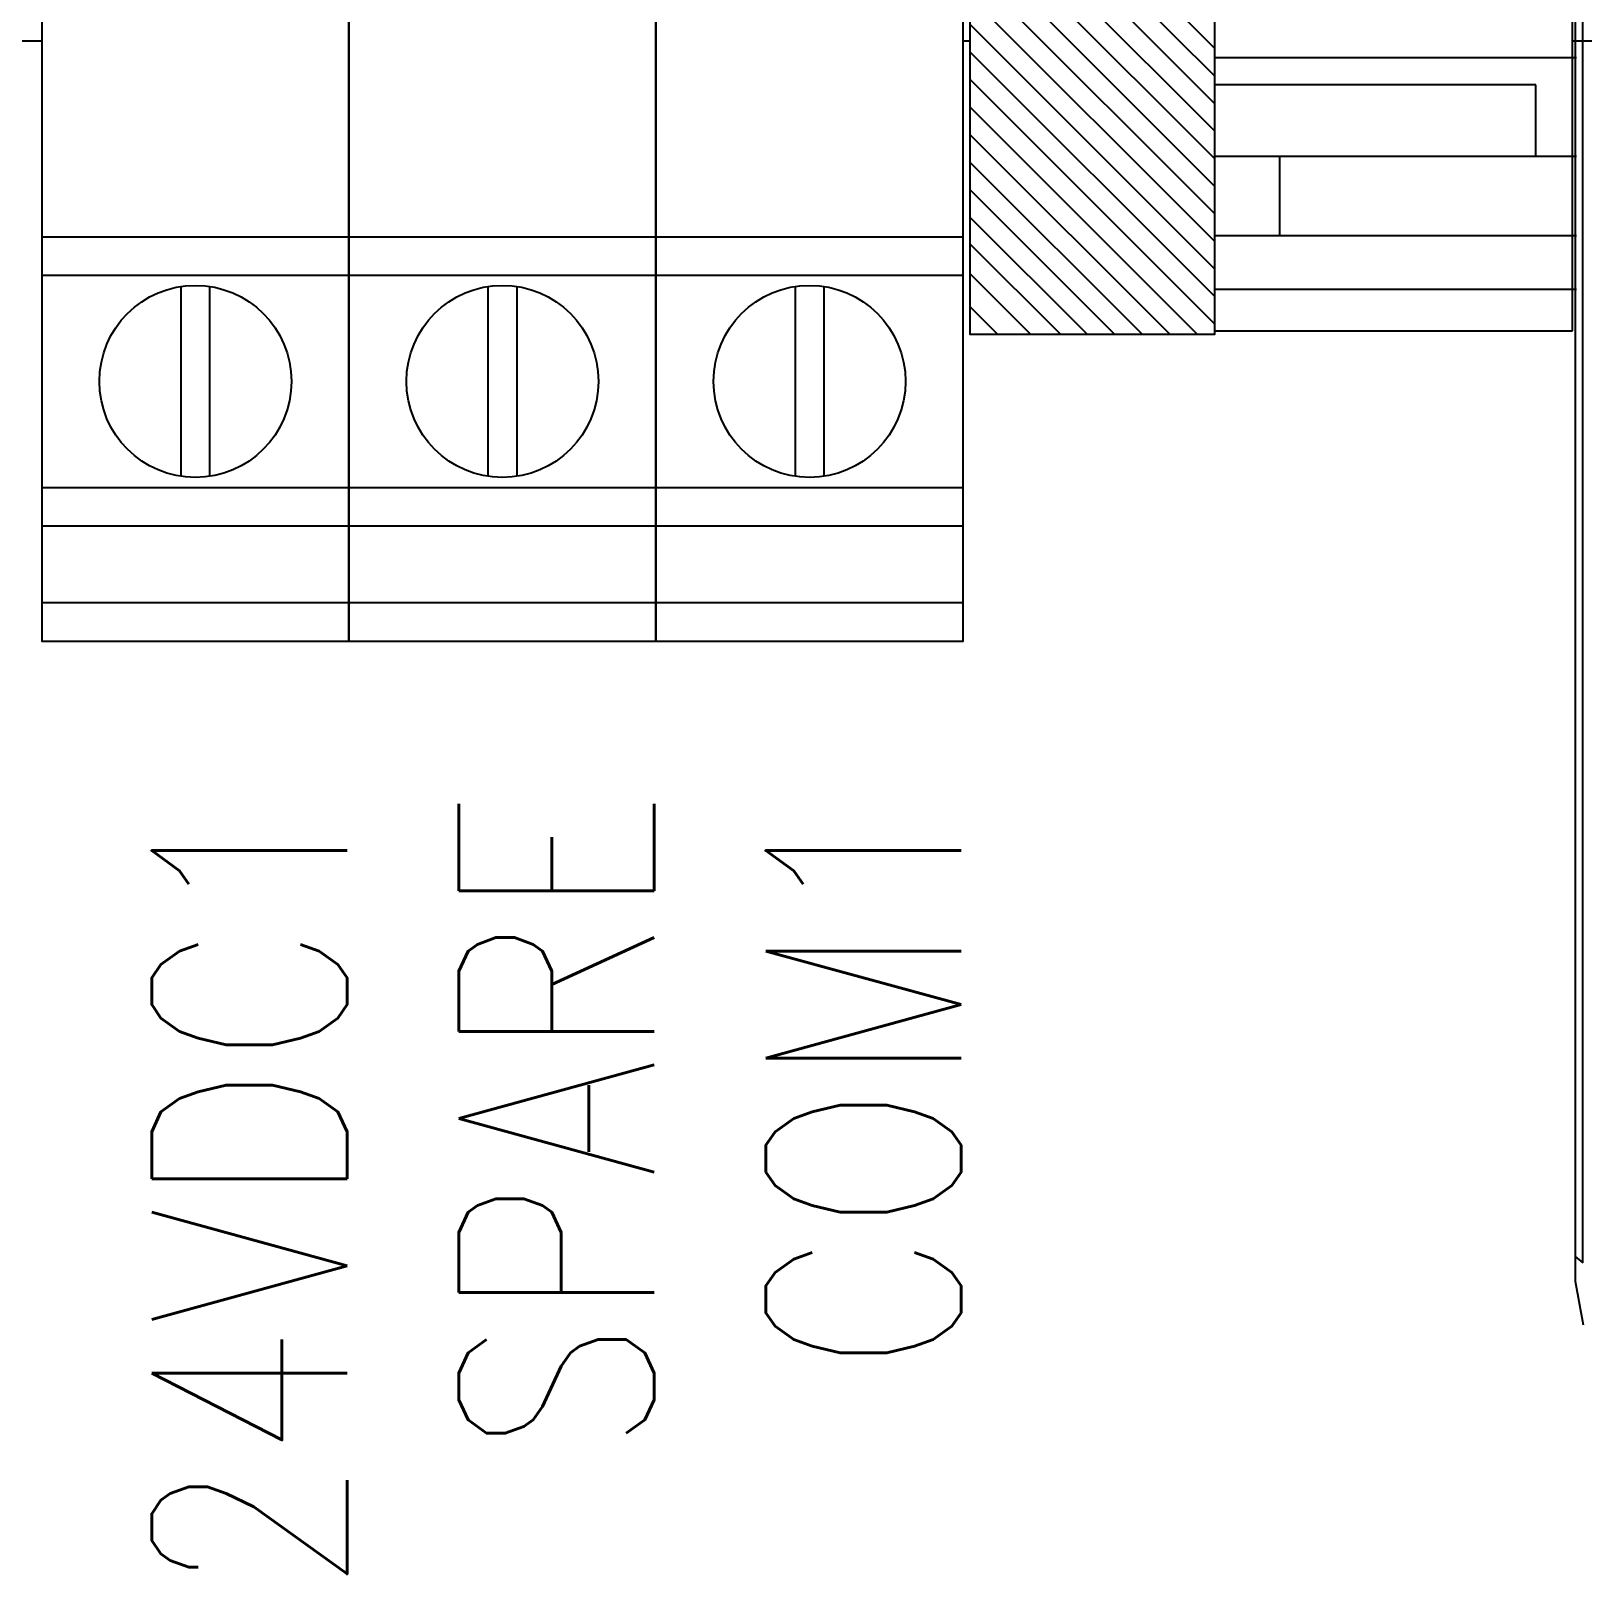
# Model space of a CAD drawing. Header units: inches. Extents: x 0.1 to 89.7, y 0.1 to 57.6.
# Drawn here: x 61.605 to 63.194, y 21.708 to 23.288 of the extents above; entities that cross this region are included whole.
import ezdxf
from ezdxf.enums import TextEntityAlignment as Align

# ---------------------------------------------------------------- set-up
doc = ezdxf.new("R2010")
doc.units = ezdxf.units.IN
doc.header["$MEASUREMENT"] = 0
doc.set_wipeout_variables(frame=1)
doc.layers.add('PSYMS', color=7, linetype='Continuous')
doc.layers.add('PWIRE', color=84, linetype='Continuous')
doc.styles.get("Standard").update_dxf_attribs({"font": 'arial.ttf'})
doc.styles.add('WD', font='romans.shx', dxfattribs={"height": 0.185})

# ---------------------------------------------------------------- blocks, each defined once
blk = doc.blocks.new('HDINFCF7')
blk.add_line((0, -0.69), (29, -0.69))
at = {"flags": 11}
for p in [(1.5, 0), (14.5, 0), (27.5, 0)]:
    blk.add_attdef('NC', text='', height=0.01, rotation=270, dxfattribs=at).set_placement(p, align=Align.MIDDLE)
blk = doc.blocks.new('wd_default_02terminal')
at = {"style": 'WD', "flags": 1}
for tag, height, p in [('INST', 0.125, (0.0076, 0.4214)), ('LOC', 0.125, (0.0076, 0.2448)), ('P_TAGSTRIP', 0.125, (0.0076, 0.0683)), ('MFG', 0.05, (0.0052, -0.3789)), ('CAT', 0.05, (0.0052, -0.4504)), ('WDBLKNAM', 0.05, (0.0052, -0.5219)), ('FP', 0.05, (0.0052, -0.5934)), ('FPT', 0.05, (0.1463, -0.5934)), ('ASSYCODE', 0.05, (0.0052, -0.6748))]:
    blk.add_attdef(tag, text='', height=height, dxfattribs=at).set_placement(p, align=Align.CENTER)
at = {"style": 'WD', "width": 0.8}
for tag, p in [('WIRENOL', (-1.3147, -0.2124)), ('L02WIRENOL', (-1.3147, -0.3451))]:
    blk.add_attdef(tag, text='', height=0.1, dxfattribs=at).set_placement(p, align=Align.MIDDLE_RIGHT)
for tag, p in [('WIRENOR', (1.3301, -0.2124)), ('L02WIRENOR', (1.3301, -0.3451))]:
    blk.add_attdef(tag, text='', height=0.1, dxfattribs=at).set_placement(p, align=Align.MIDDLE_LEFT)
at = {"style": 'WD', "flags": 1}
for tag, p in [('L01PINL', (-0.882, -0.3761)), ('L02PINL', (-0.882, -0.4415))]:
    blk.add_attdef(tag, text='', height=0.05, dxfattribs=at).set_placement(p, align=Align.MIDDLE_RIGHT)
blk.add_attdef('L02TERM', text='', height=0.1, dxfattribs=at).set_placement((0, -0.4091), align=Align.MIDDLE_CENTER)
for tag, p in [('L01PINR', (0.8974, -0.3761)), ('L02PINR', (0.8974, -0.4415))]:
    blk.add_attdef(tag, text='', height=0.05, dxfattribs=at).set_placement(p, align=Align.MIDDLE_LEFT)
at = {"linetype": 'Continuous'}
blk.add_wipeout([(1.2871, -0.3144), (1.2871, 0), (-1.2871, 0), (-1.2871, -0.3144), (0.1489, -0.3144)], dxfattribs=at)
for p, q in [((-1.2478, -0.3144), (-1.2478, 0)), ((-1.1692, -0.3144), (-1.1692, 0)), ((-1.1299, -0.3144), (-1.1299, 0)), ((-0.9125, -0.3144), (-0.9125, 0)), ((-0.8732, -0.3144), (-0.8732, 0)), ((-1.1181, -0.1427), (-0.9236, -0.1427)), ((-1.1181, -0.1721), (-0.9236, -0.1721))]:
    blk.add_line(p, q, dxfattribs=at)
blk.add_lwpolyline([(1.2871, -0.3144), (1.2871, 0), (-1.2871, 0), (-1.2871, -0.3144), (0.1489, -0.3144)], close=True, dxfattribs=at)
blk.add_circle((-1.021, -0.1572), 0.0983, dxfattribs=at)
at = {"style": 'WD'}
for tag in ['WIRENO', 'TERM']:
    blk.add_attdef(tag, text='', height=0.1, dxfattribs=at).set_placement((-0.0029, -0.1611), align=Align.MIDDLE_CENTER)
blk = doc.blocks.new('E_NS35N')
at = {"style": 'WD', "flags": 1}
for tag, height, p in [('INST', 0.125, (-0.0107, 0.4749)), ('LOC', 0.125, (-0.0107, 0.2983)), ('P_TAGSTRIP', 0.125, (-0.0107, 0.1218)), ('MFG', 0.05, (0.0343, -0.4763)), ('CAT', 0.05, (0.0343, -0.5478)), ('WDBLKNAM', 0.05, (0.0343, -0.6193)), ('FP', 0.05, (0.0343, -0.6908)), ('FPT', 0.05, (0.1754, -0.6908)), ('ASSYCODE', 0.05, (0.0343, -0.7892))]:
    blk.add_attdef(tag, text='', height=height, dxfattribs=at).set_placement(p, align=Align.CENTER)
at = {"style": 'WD', "width": 0.8}
blk.add_attdef('WIRENOL', text='', height=0.1, dxfattribs=at).set_placement((-1.0026, -0.1198), align=Align.MIDDLE_RIGHT)
blk.add_attdef('WIRENOR', text='', height=0.1, dxfattribs=at).set_placement((1.0594, -0.1198), align=Align.MIDDLE_LEFT)
at = {"style": 'WD', "flags": 1}
blk.add_attdef('TERMDESCL', text='', height=0.05, dxfattribs=at).set_placement((-1.0001, -0.2348), align=Align.MIDDLE_RIGHT)
blk.add_attdef('TERMDESCR', text='', height=0.05, dxfattribs=at).set_placement((1.0593, -0.2348), align=Align.MIDDLE_LEFT)
blk.add_wipeout([(-0.9692, 0), (-0.3791, 0), (-0.3791, -0.039), (-0.1549, -0.039), (-0.1549, 0), (0.1549, 0), (0.1549, -0.039), (0.3791, -0.039), (0.3791, 0), (1.0277, 0), (1.0277, -0.374), (0.3791, -0.374), (0.3791, -0.3335), (0.1549, -0.3335), (0.1549, -0.374), (-0.1549, -0.374), (-0.1549, -0.3335), (-0.3791, -0.3335), (-0.3791, -0.374), (-0.9692, -0.374)])
blk.add_wipeout([(-0.9692, 0), (-0.3791, 0), (-0.3791, -0.039), (-0.1549, -0.039), (-0.1549, 0), (0.1549, 0), (0.1549, -0.039), (0.3791, -0.039), (0.3791, 0), (1.0277, 0), (1.0277, -0.374), (0.3791, -0.374), (0.3791, -0.3335), (0.1549, -0.3335), (0.1549, -0.374), (-0.1549, -0.374), (-0.1549, -0.3335), (-0.3791, -0.3335), (-0.3791, -0.374), (-0.9692, -0.374)])
for p, q in [((-0.3791, 0), (-0.9692, 0)), ((-0.9692, 0), (-0.9692, -0.374)), ((-0.9268, -0.3782), (-0.9268, -0.0042)), ((-0.8721, -0.3782), (-0.8721, -0.0042)), ((-0.7907, -0.3782), (-0.7907, -0.0042)), ((-0.7175, -0.3364), (-0.7175, -0.0042)), ((-0.6897, -0.3782), (-0.6897, -0.0042)), ((-0.8721, -0.0742), (-0.7907, -0.0742)), ((-0.7907, -0.3364), (-0.7175, -0.3364)), ((-0.9692, -0.374), (-0.3791, -0.374))]:
    blk.add_line(p, q)
at = {"style": 'WD'}
for tag in ['WIRENO', 'TERM']:
    blk.add_attdef(tag, text='', height=0.1, dxfattribs=at).set_placement((0.0343, -0.1851), align=Align.MIDDLE_CENTER)
blk = doc.blocks.new('wd_default_accessory')
at = {"style": 'WD', "flags": 1}
for tag, p in [('INST', (0, 0.4898)), ('LOC', (0, 0.3023)), ('P_TAGSTRIP', (0, 0.1148))]:
    blk.add_attdef(tag, text='', height=0.125, dxfattribs=at).set_placement(p, align=Align.MIDDLE_CENTER)
at = {"style": 'WD'}
blk.add_attdef('TERM', text='', height=0.125, dxfattribs=at).set_placement((-1.0446, -0.1822), align=Align.RIGHT)
blk.add_wipeout([(1, -0.25), (-1, -0.25), (-1, 0), (1, 0)])
for p, q in [((-0.9608, -0.25), (-0.7108, 0)), ((-0.9326, -0.25), (-0.6826, 0)), ((-0.9044, -0.25), (-0.6544, 0)), ((-0.8762, -0.25), (-0.6262, 0)), ((-0.848, -0.25), (-0.598, 0)), ((-0.8198, -0.25), (-0.5698, 0)), ((-0.7915, -0.25), (-0.5415, 0)), ((-0.7633, -0.25), (-0.5133, 0)), ((-0.7351, -0.25), (-0.4851, 0)), ((-0.7069, -0.25), (-0.4569, 0)), ((-1, -0.0621), (-0.9379, 0)), ((-1, -0.0282), (-0.9718, 0)), ((-1, -0.1199), (-0.8801, 0)), ((-1, -0.1481), (-0.8519, 0)), ((-1, -0.1763), (-0.8237, 0)), ((-1, -0.2046), (-0.7954, 0)), ((-1, -0.2328), (-0.7672, 0)), ((-1, -0.0926), (-0.9074, 0)), ((-0.989, -0.25), (-0.739, 0))]:
    blk.add_line(p, q)
blk.add_lwpolyline([(1, -0.25), (-1, -0.25), (-1, 0), (1, 0)], close=True)
at = {"style": 'WD', "flags": 1}
for tag, p in [('MFG', (-0.625, -0.0625)), ('WDBLKNAM', (0.5625, -0.0625)), ('CAT', (-0.625, -0.125)), ('FPT', (0.5625, -0.125)), ('ASSYCODE', (-0.625, -0.1875)), ('FP', (0.5625, -0.1875))]:
    blk.add_attdef(tag, text='', height=0.01, dxfattribs=at).set_placement(p, align=Align.MIDDLE_CENTER)
blk = doc.blocks.new('HCR1_DOLD_3NO_1_NC')
for p, q in [((-0.0013, 0.0956), (0.0065, 0.0892)), ((-0.0013, 0.0703), (0.0066, 0.0256))]:
    blk.add_line(p, q)
for points in [[(-0.0013, 4.0411), (-0.0013, 3.3881), (-0.0013, 2.7282), (-0.0013, 1.4085), (-0.0013, 0.7486), (-0.0013, 0.0956)], [(0.0065, 0.0892), (0.0065, 0.7443), (0.0065, 1.4063), (0.0065, 2.7304), (0.0065, 3.3924), (0.0065, 4.0475)], [(-0.0013, 0.0956), (-0.0013, 0.0885), (-0.0013, 0.0818), (-0.0013, 0.0725), (-0.0013, 0.0699), (-0.0013, 0.07)]]:
    blk.add_open_spline(points, degree=3, knots=[0, 0, 0, 0, 0.5, 0.5, 1, 1, 1, 1])
at = {"style": 'WD'}
blk.add_attdef('TAG1', text='', height=0.125, dxfattribs=at).set_placement((0.358, 4.3082), align=Align.CENTER)
at = {"style": 'WD', "flags": 9}
blk.add_attdef('FAMILY', (0.2878, 2.837), '', height=0.01, dxfattribs=at)
for tag, p in [('CAT', (0.3129, 2.7928)), ('MFG', (0.3109, 2.7734)), ('ASSYCODE', (0.3131, 2.756))]:
    blk.add_attdef(tag, text='', height=0.01, dxfattribs=at).set_placement(p, align=Align.CENTER)
at = {"style": 'WD', "width": 0.7}
for tag, p in [('INST', (0.3389, 2.4523)), ('LOC', (0.3389, 2.2827)), ('DESC1', (0.3389, 2.1265)), ('DESC2', (0.3389, 1.9702)), ('DESC3', (0.3389, 1.8223)), ('XREF', (0.3389, 1.2515))]:
    blk.add_attdef(tag, text='', height=0.125, dxfattribs=at).set_placement(p, align=Align.CENTER)

msp = doc.modelspace()

# ---------------------------------------------------------------- block references
at = {"layer": 'PSYMS', "xscale": 0.9935880310615606, "yscale": 0.9935880310615606, "zscale": 0.9935880310615606}
msp.add_blockref('HDINFCF7', (53.6402, 23.96339), dxfattribs=at)

# ---------------------------------------------------------------- next in the draw order: block references
at = {"layer": 'PSYMS'}
ref = msp.add_blockref('wd_default_02terminal', (61.61612, 23.95002), dxfattribs=dict(at, rotation=90))
ref.add_attrib('WIRENOL', '24VDC1', dxfattribs={"layer": 'PWIRE', "height": 0.2, "rotation": 90, "style": 'WD', "width": 0.8}).set_placement((61.82855, 22.51036), align=Align.MIDDLE_RIGHT)
at = {"layer": 'PSYMS', "rotation": 90}
msp.add_blockref('E_NS35N', (62.80932, 23.95002), dxfattribs=at)

# ---------------------------------------------------------------- next in the draw order: block references
at = {"layer": 'PSYMS'}
msp.add_blockref('HCR1_DOLD_3NO_1_NC', (63.1875, 21.9375), dxfattribs=at)
ref = msp.add_blockref('wd_default_02terminal', (61.93052, 23.95002), dxfattribs=dict(at, rotation=90))
ref.add_attrib('WIRENOL', 'SPARE', dxfattribs={"layer": 'PWIRE', "height": 0.2, "rotation": 90, "style": 'WD', "width": 0.8}).set_placement((62.14295, 22.51036), align=Align.MIDDLE_RIGHT)

# ---------------------------------------------------------------- next in the draw order: block references
ref = msp.add_blockref('wd_default_02terminal', (62.24492, 23.95002), dxfattribs=dict(at, rotation=90))
ref.add_attrib('WIRENOL', 'COM1', dxfattribs={"layer": 'PWIRE', "height": 0.2, "rotation": 90, "style": 'WD', "width": 0.8}).set_placement((62.45735, 22.51036), align=Align.MIDDLE_RIGHT)

# ---------------------------------------------------------------- next in the draw order: block references
at = {"layer": 'PSYMS', "rotation": 90}
msp.add_blockref('wd_default_accessory', (62.56668, 23.97698), dxfattribs=at)

doc.saveas('drawing.dxf')
